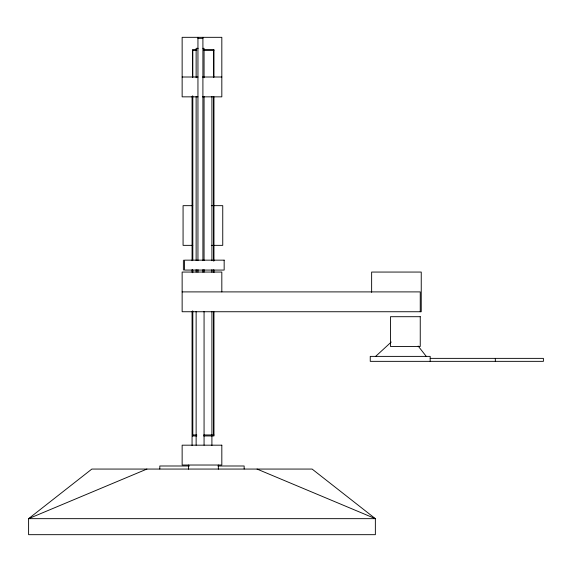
<?xml version="1.0" encoding="UTF-8"?>
<svg xmlns="http://www.w3.org/2000/svg" width="572" height="572" viewBox="0 0 572 572"><rect width="100%" height="100%" fill="white"/><g stroke="black" fill="none" stroke-linecap="round" stroke-linejoin="round"><path stroke-width="0.86" d="M375.497 356.513L391.255 342.027M146.918 469.061L28.6 518.661L28.6 534.677L375.361 534.677L375.361 518.661L312.105 469.061L91.856 469.061L28.6 518.661L375.361 518.661L257.042 469.061M197.948 38.353L202.91 38.353M198.119 48.334L196.132 48.334L196.132 77.763M202.91 48.334L204.068 48.334L204.068 77.763M196.782 49.521L192.485 49.521L192.485 77.284M203.653 49.521L213.964 49.521L213.964 77.184M192.485 50.515L196.782 50.515M203.653 50.515L213.964 50.515M182.139 77.005L198.012 77.005M202.424 77.005L221.822 77.005M198.012 96.847L182.139 96.847L182.139 37.323L221.822 37.323L221.822 96.847L202.424 96.847M192.764 205.663L183.069 205.663L183.069 245.352L192.764 245.352M211.282 205.663L222.751 205.663L222.751 245.352L211.282 245.352M182.139 291.899L420.248 291.899L420.248 311.74M430.173 358.372L543.4 358.372L543.4 361.347L370.248 361.347L370.248 356.385L430.173 356.385L430.173 361.347M192.485 434.963L196.782 434.963M203.653 434.963L213.964 434.963M196.782 435.95L192.485 435.95L192.485 311.039M203.653 435.95L213.964 435.95L213.964 311.833M189.375 465.994L159.81 465.994L159.81 469.011M217.982 465.994L244.151 465.994L244.151 469.011M418.153 346.046L426.347 356.478M495.323 358.372L495.323 361.347M371.636 292.335L371.636 272.058L421.242 272.058L421.242 311.74L182.139 311.74L182.139 272.058L221.822 272.058L221.822 291.899M218.34 465.022L218.34 469.154M213.964 96.811L213.964 260.975M213.964 269.898L213.964 272.579M213.47 49.521L213.47 77.184M213.47 96.811L213.47 260.975M213.47 269.898L213.47 272.579M213.47 311.833L213.47 434.963M211.905 96.446L211.905 260.703M211.905 269.634L211.905 272.308M211.905 311.59L211.905 445.495M204.068 96.489L204.068 260.582M204.068 269.498L204.068 272.172M204.068 311.411L204.068 445.18M202.91 37.323L202.91 260.653M202.91 269.576L202.91 272.258M197.948 37.323L197.948 260.653M197.948 269.576L197.948 272.258M196.132 96.489L196.132 260.582M196.132 269.498L196.132 272.172M196.132 311.411L196.132 445.18M192.814 50.515L192.814 77.284M192.814 96.017L192.814 260.188M192.814 269.998L192.814 272.68M192.814 311.039L192.814 435.95M192.485 96.017L192.485 260.188M192.485 269.998L192.485 272.68M192.063 96.446L192.063 260.703M192.063 269.634L192.063 272.308M192.063 311.59L192.063 445.495M188.574 465.022L188.574 469.154M183.383 260.153L183.383 270.07M224.16 260.153L184.477 260.153L184.477 270.07L224.16 270.07L224.16 260.153M420.248 316.702L390.483 316.702L390.483 346.46L420.248 346.46L420.248 316.702M221.822 445.18L182.139 445.18L182.139 465.022L221.822 465.022L221.822 445.18"/></g></svg>
